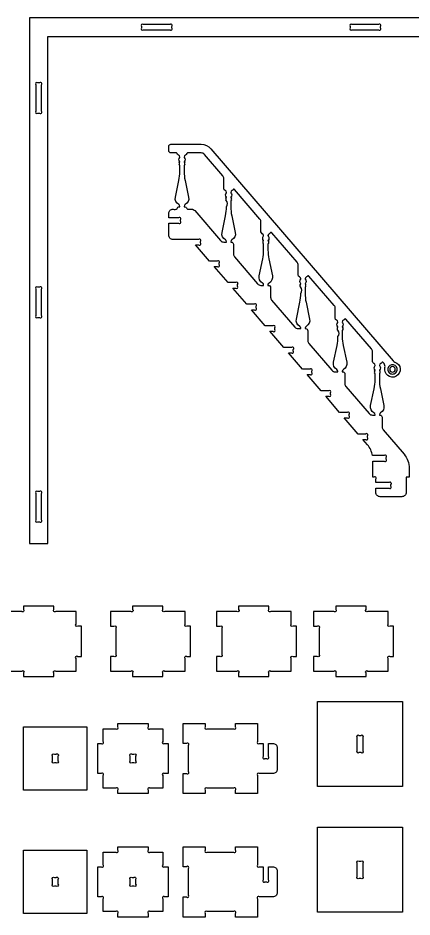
# Model space of a CAD drawing. Extents: x 9625 to 9740, y 1073 to 1136.
# Drawn here: x 9655.02 to 9664.13, y 1073.36 to 1094.15 of the extents above; entities that cross this region are included whole.
import ezdxf

# ---------------------------------------------------------------- set-up
doc = ezdxf.new("R2010")
doc.units = 0
doc.header["$MEASUREMENT"] = 0
doc.layers.add('LAYER_1', color=18, linetype='CONTINUOUS')

msp = doc.modelspace()

# ---------------------------------------------------------------- linework, layer by layer
at = {"layer": 'LAYER_1'}
for points in [[(9681.51, 1094.155), (9655.285, 1094.155), (9655.285, 1082.005), (9655.71, 1082.005), (9655.71, 1093.73), (9681.085, 1093.73), (9681.085, 1082.005), (9681.51, 1082.005)], [(9661.944, 1076.382), (9661.944, 1078.348), (9663.91, 1078.348), (9663.91, 1076.382)], [(9655.149, 1076.297), (9655.149, 1077.762), (9656.615, 1077.762), (9656.615, 1076.297)], [(9661.944, 1073.473), (9661.944, 1075.439), (9663.91, 1075.439), (9663.91, 1073.473)], [(9655.149, 1073.444), (9655.149, 1074.91), (9656.615, 1074.91), (9656.615, 1073.444)]]:
    msp.add_lwpolyline(points, close=True, dxfattribs=at)
for points in [[(9657.923, 1093.88), (9658.535, 1093.88, 1), (9658.579, 1093.924), (9658.579, 1093.961, 1), (9658.535, 1094.005), (9657.923, 1094.005, 1), (9657.879, 1093.961), (9657.879, 1093.924, 1)], [(9662.742, 1093.88), (9663.354, 1093.88, 1), (9663.398, 1093.924), (9663.398, 1093.961, 1), (9663.354, 1094.005), (9662.742, 1094.005, 1), (9662.698, 1093.961), (9662.698, 1093.924, 1)], [(9655.435, 1092.611), (9655.435, 1091.999, 1), (9655.48, 1091.955), (9655.516, 1091.955, 1), (9655.56, 1091.999), (9655.56, 1092.611, 1), (9655.516, 1092.655), (9655.48, 1092.655, 1)], [(9663.221, 1083.909), (9663.49, 1083.909, 1), (9663.534, 1083.953), (9663.534, 1083.989, 1), (9663.49, 1084.034), (9663.215, 1084.034, 0.140614), (9663.1, 1084.284), (9662.993, 1084.409), (9663.06, 1084.409, 1), (9663.104, 1084.453), (9663.104, 1084.489, 1), (9663.06, 1084.534), (9662.886, 1084.534), (9662.564, 1084.909), (9662.631, 1084.909, 1), (9662.675, 1084.953), (9662.675, 1084.989, 1), (9662.631, 1085.034), (9662.456, 1085.034), (9662.134, 1085.409), (9662.201, 1085.409, 1), (9662.245, 1085.453), (9662.245, 1085.489, 1), (9662.201, 1085.534), (9662.027, 1085.534), (9661.705, 1085.909), (9661.772, 1085.909, 1), (9661.816, 1085.953), (9661.816, 1085.989, 1), (9661.772, 1086.034), (9661.597, 1086.034), (9661.275, 1086.409), (9661.342, 1086.409, 1), (9661.386, 1086.453), (9661.386, 1086.489, 1), (9661.342, 1086.534), (9661.168, 1086.534), (9660.846, 1086.909), (9660.912, 1086.909, 1), (9660.957, 1086.953), (9660.957, 1086.989, 1), (9660.912, 1087.034), (9660.738, 1087.034), (9660.416, 1087.409), (9660.483, 1087.409, 1), (9660.527, 1087.453), (9660.527, 1087.489, 1), (9660.483, 1087.534), (9660.309, 1087.534), (9659.986, 1087.909), (9660.053, 1087.909, 1), (9660.098, 1087.953), (9660.098, 1087.989, 1), (9660.053, 1088.034), (9659.879, 1088.034), (9659.557, 1088.409), (9659.624, 1088.409, 1), (9659.668, 1088.453), (9659.668, 1088.489, 1), (9659.624, 1088.534), (9659.45, 1088.534), (9659.127, 1088.909), (9659.194, 1088.909, 1), (9659.238, 1088.953), (9659.238, 1088.989, 1), (9659.194, 1089.034), (9658.605, 1089.034, -0.414214), (9658.505, 1089.134), (9658.505, 1089.409), (9658.731, 1089.409, 1), (9658.775, 1089.453), (9658.775, 1089.489, 1), (9658.731, 1089.534), (9658.505, 1089.534), (9658.505, 1089.634, -0.414214), (9658.605, 1089.734, 0.352171), (9658.701, 1089.749, -0.352171), (9658.75, 1089.788), (9658.762, 1089.788), (9658.762, 1089.797, 0.272519), (9658.736, 1089.841, -0.328849), (9658.659, 1090.009), (9658.74, 1090.398, 0.051698), (9658.762, 1090.603), (9658.762, 1090.746, 0.366837), (9658.758, 1090.751, -0.600564), (9658.751, 1090.77, 0.39765), (9658.751, 1090.776, -0.39765), (9658.751, 1090.792, 0.39765), (9658.751, 1090.798, -0.594353), (9658.757, 1090.817, 0.584261), (9658.76, 1090.825, -0.375636), (9658.759, 1090.931, 0.187098), (9658.762, 1090.938, 0.294683), (9658.731, 1090.982, -0.244569), (9658.701, 1091.018, 0.352171), (9658.682, 1091.034), (9658.555, 1091.034, -0.414214), (9658.505, 1091.084), (9658.505, 1091.184, -0.414214), (9658.555, 1091.234), (9659.255, 1091.234, -0.21865), (9659.482, 1091.129), (9663.692, 1086.228, 0.134714), (9663.736, 1086.199, -0.655406), (9663.764, 1085.87, -0.655406), (9663.505, 1086.074, 0.245805), (9663.484, 1086.164), (9663.463, 1086.188, 0.507332), (9663.431, 1086.186, -0.156752), (9663.408, 1086.166, 0.294683), (9663.377, 1086.121, 0.187098), (9663.379, 1086.115, -0.375636), (9663.379, 1086.009, 0.584261), (9663.381, 1086, -0.594353), (9663.387, 1085.982, 0.39765), (9663.387, 1085.975, -0.39765), (9663.387, 1085.96, 0.39765), (9663.387, 1085.953, -0.600564), (9663.381, 1085.935, 0.366837), (9663.377, 1085.93), (9663.377, 1085.787, 0.051698), (9663.398, 1085.582), (9663.48, 1085.193, -0.328849), (9663.403, 1085.024, 0.272519), (9663.377, 1084.98), (9663.377, 1084.972), (9663.389, 1084.972, -0.414214), (9663.439, 1084.922), (9663.439, 1084.695, 0.179323), (9663.463, 1084.629), (9663.946, 1084.067, -0.179323), (9664.067, 1083.741), (9664.067, 1083.534), (9663.994, 1083.534), (9663.994, 1083.184, -0.414214), (9663.894, 1083.084), (9663.394, 1083.084, -0.414214), (9663.294, 1083.184), (9663.294, 1083.284), (9663.6, 1083.284, 1), (9663.644, 1083.328), (9663.644, 1083.364, 1), (9663.6, 1083.409), (9663.294, 1083.409), (9663.294, 1083.489, 1), (9663.25, 1083.534), (9663.221, 1083.534)], [(9658.922, 1091.018, -0.251154), (9658.893, 1090.982, 0.294683), (9658.862, 1090.938, 0.187098), (9658.864, 1090.931, -0.375636), (9658.863, 1090.825, 0.584261), (9658.866, 1090.817, -0.594353), (9658.872, 1090.798, 0.39765), (9658.872, 1090.792, -0.39765), (9658.872, 1090.776, 0.39765), (9658.872, 1090.77, -0.600564), (9658.866, 1090.751, 0.366837), (9658.862, 1090.746), (9658.862, 1090.603, 0.051698), (9658.883, 1090.398), (9658.965, 1090.009, -0.328849), (9658.887, 1089.841, 0.272519), (9658.862, 1089.797), (9658.862, 1089.788, -0.352171), (9658.922, 1089.749, 0.352171), (9658.942, 1089.734), (9659.032, 1089.734, -0.21865), (9659.108, 1089.699), (9659.702, 1089.007, 0.21865), (9659.778, 1088.972), (9659.841, 1088.972), (9659.841, 1088.98, 0.272519), (9659.815, 1089.024, -0.328849), (9659.738, 1089.193), (9659.819, 1089.582, 0.051698), (9659.841, 1089.787, 0.366837), (9659.836, 1089.935, -0.600564), (9659.83, 1089.953, 0.39765), (9659.83, 1089.96, -0.39765), (9659.83, 1089.975, 0.39765), (9659.83, 1089.982, -0.594353), (9659.836, 1090, 0.584261), (9659.839, 1090.009, -0.375636), (9659.838, 1090.115, 0.187098), (9659.841, 1090.121, 0.294683), (9659.81, 1090.166, -0.302722), (9659.779, 1090.212), (9659.779, 1090.44, 0.179323), (9659.755, 1090.505), (9659.331, 1090.999, 0.21865), (9659.255, 1091.034), (9658.942, 1091.034, 0.352171)], [(9660.696, 1088.935, -0.600564), (9660.689, 1088.953, 0.39765), (9660.689, 1088.96, -0.39765), (9660.689, 1088.975, 0.39765), (9660.689, 1088.982, -0.594353), (9660.695, 1089, 0.584261), (9660.698, 1089.009, -0.375636), (9660.697, 1089.115, 0.187098), (9660.7, 1089.121, 0.294683), (9660.669, 1089.166, -0.302722), (9660.638, 1089.212), (9660.638, 1089.44, 0.179323), (9660.614, 1089.505), (9660.027, 1090.188, 0.507332), (9659.995, 1090.186, -0.156752), (9659.971, 1090.166, 0.294683), (9659.941, 1090.121, 0.187098), (9659.943, 1090.115, -0.375636), (9659.942, 1090.009, 0.584261), (9659.945, 1090, -0.594353), (9659.951, 1089.982, 0.39765), (9659.951, 1089.975, -0.39765), (9659.951, 1089.96, 0.39765), (9659.951, 1089.953, -0.600564), (9659.945, 1089.935, 0.366837), (9659.941, 1089.93), (9659.941, 1089.787, 0.051698), (9659.962, 1089.582), (9660.043, 1089.193, -0.328849), (9659.966, 1089.024, 0.272519), (9659.941, 1088.98), (9659.941, 1088.972), (9659.952, 1088.972, -0.414214), (9660.002, 1088.922), (9660.002, 1088.695, 0.179323), (9660.026, 1088.629), (9660.561, 1088.007, 0.21865), (9660.637, 1087.972), (9660.7, 1087.972), (9660.7, 1087.98, 0.272519), (9660.674, 1088.024, -0.328849), (9660.597, 1088.193), (9660.678, 1088.582, 0.051698), (9660.7, 1088.787), (9660.7, 1088.93, 0.366837)], [(9661.538, 1087.582, 0.051698), (9661.559, 1087.787, 0.366837), (9661.555, 1087.935, -0.600564), (9661.548, 1087.953, 0.39765), (9661.548, 1087.96, -0.39765), (9661.548, 1087.975, 0.39765), (9661.548, 1087.982, -0.594353), (9661.554, 1088, 0.584261), (9661.557, 1088.009, -0.375636), (9661.556, 1088.115, 0.187098), (9661.559, 1088.121, 0.294683), (9661.528, 1088.166, -0.302722), (9661.497, 1088.212), (9661.497, 1088.44, 0.179323), (9661.473, 1088.505), (9660.886, 1089.188, 0.507332), (9660.854, 1089.186, -0.156752), (9660.831, 1089.166, 0.294683), (9660.8, 1089.121, 0.187098), (9660.802, 1089.115, -0.375636), (9660.801, 1089.009, 0.584261), (9660.804, 1089, -0.594353), (9660.81, 1088.982, 0.39765), (9660.81, 1088.975, -0.39765), (9660.81, 1088.96, 0.39765), (9660.81, 1088.953, -0.600564), (9660.804, 1088.935, 0.366837), (9660.8, 1088.93), (9660.8, 1088.787, 0.051698), (9660.821, 1088.582), (9660.903, 1088.193, -0.328849), (9660.825, 1088.024, 0.272519), (9660.8, 1087.98), (9660.8, 1087.972), (9660.811, 1087.972, -0.414214), (9660.861, 1087.922), (9660.861, 1087.695, 0.179323), (9660.885, 1087.629), (9661.42, 1087.007, 0.21865), (9661.496, 1086.972), (9661.559, 1086.972), (9661.559, 1086.98, 0.272519), (9661.533, 1087.024, -0.328849), (9661.456, 1087.193)], [(9662.418, 1086.787, 0.366837), (9662.414, 1086.935, -0.600564), (9662.408, 1086.953, 0.39765), (9662.408, 1086.96, -0.39765), (9662.408, 1086.975, 0.39765), (9662.408, 1086.982, -0.594353), (9662.414, 1087, 0.584261), (9662.416, 1087.009, -0.375636), (9662.415, 1087.115, 0.187098), (9662.418, 1087.121, 0.294683), (9662.387, 1087.166, -0.302722), (9662.356, 1087.212), (9662.356, 1087.44, 0.179323), (9662.332, 1087.505), (9661.745, 1088.188, 0.507332), (9661.713, 1088.186, -0.156752), (9661.69, 1088.166, 0.294683), (9661.659, 1088.121, 0.187098), (9661.661, 1088.115, -0.375636), (9661.66, 1088.009, 0.584261), (9661.663, 1088, -0.594353), (9661.669, 1087.982, 0.39765), (9661.669, 1087.975, -0.39765), (9661.669, 1087.96, 0.39765), (9661.669, 1087.953, -0.600564), (9661.663, 1087.935, 0.366837), (9661.659, 1087.93), (9661.659, 1087.787, 0.051698), (9661.68, 1087.582), (9661.762, 1087.193, -0.328849), (9661.685, 1087.024, 0.272519), (9661.659, 1086.98), (9661.659, 1086.972), (9661.67, 1086.972, -0.414214), (9661.72, 1086.922), (9661.72, 1086.695, 0.179323), (9661.745, 1086.629), (9662.279, 1086.007, 0.21865), (9662.355, 1085.972), (9662.418, 1085.972), (9662.418, 1085.98, 0.272519), (9662.392, 1086.024, -0.328849), (9662.315, 1086.193), (9662.397, 1086.582, 0.051698)], [(9655.435, 1087.886), (9655.435, 1087.274, 1), (9655.48, 1087.23), (9655.516, 1087.23, 1), (9655.56, 1087.274), (9655.56, 1087.886, 1), (9655.516, 1087.93), (9655.48, 1087.93, 1)], [(9663.277, 1085.93, 0.366837), (9663.273, 1085.935, -0.600564), (9663.267, 1085.953, 0.39765), (9663.267, 1085.96, -0.39765), (9663.267, 1085.975, 0.39765), (9663.267, 1085.982, -0.594353), (9663.273, 1086, 0.584261), (9663.275, 1086.009, -0.375636), (9663.275, 1086.115, 0.187098), (9663.277, 1086.121, 0.294683), (9663.246, 1086.166, -0.302722), (9663.215, 1086.212), (9663.215, 1086.44, 0.179323), (9663.191, 1086.505), (9662.604, 1087.188, 0.507332), (9662.572, 1087.186, -0.156752), (9662.549, 1087.166, 0.294683), (9662.518, 1087.121, 0.187098), (9662.52, 1087.115, -0.375636), (9662.519, 1087.009, 0.584261), (9662.522, 1087, -0.594353), (9662.528, 1086.982, 0.39765), (9662.528, 1086.975, -0.39765), (9662.528, 1086.96, 0.39765), (9662.528, 1086.953, -0.600564), (9662.522, 1086.935, 0.366837), (9662.518, 1086.93), (9662.518, 1086.787, 0.051698), (9662.539, 1086.582), (9662.621, 1086.193, -0.328849), (9662.544, 1086.024, 0.272519), (9662.518, 1085.98), (9662.518, 1085.972), (9662.529, 1085.972, -0.414214), (9662.579, 1085.922), (9662.579, 1085.695, 0.179323), (9662.604, 1085.629), (9663.138, 1085.007, 0.21865), (9663.214, 1084.972), (9663.277, 1084.972), (9663.277, 1084.98, 0.272519), (9663.251, 1085.024, -0.328849), (9663.174, 1085.193), (9663.256, 1085.582, 0.051698), (9663.277, 1085.787)], [(9663.679, 1086.137, 0.414214), (9663.571, 1086.029, 0.414214), (9663.679, 1085.92, 0.414214), (9663.787, 1086.029, 0.414214)], [(9663.679, 1086.093, 0.414214), (9663.614, 1086.029, 0.414214), (9663.679, 1085.964, 0.414214), (9663.744, 1086.029, 0.414214)], [(9655.435, 1083.161), (9655.435, 1082.549, 1), (9655.48, 1082.505), (9655.516, 1082.505, 1), (9655.56, 1082.549), (9655.56, 1083.161, 1), (9655.516, 1083.205), (9655.48, 1083.205, 1)], [(9657.158, 1080.091), (9657.239, 1080.091, -1), (9657.283, 1080.046), (9657.283, 1079.435, -1), (9657.239, 1079.391), (9657.158, 1079.391), (9657.158, 1079.053), (9657.627, 1079.053, -1), (9657.671, 1079.008), (9657.671, 1078.928), (9658.371, 1078.928), (9658.371, 1079.008, -1), (9658.415, 1079.053), (9658.883, 1079.053), (9658.883, 1079.346, -1), (9658.927, 1079.391), (9659.008, 1079.391), (9659.008, 1080.091), (9658.927, 1080.091, -1), (9658.883, 1080.135), (9658.883, 1080.428), (9658.415, 1080.428, -1), (9658.371, 1080.473), (9658.371, 1080.553), (9657.671, 1080.553), (9657.671, 1080.473, -1), (9657.627, 1080.428), (9657.158, 1080.428)], [(9659.61, 1080.091), (9659.691, 1080.091, -1), (9659.735, 1080.046), (9659.735, 1079.435, -1), (9659.691, 1079.391), (9659.61, 1079.391), (9659.61, 1079.053), (9660.078, 1079.053, -1), (9660.122, 1079.008), (9660.122, 1078.928), (9660.822, 1078.928), (9660.822, 1079.008, -1), (9660.867, 1079.053), (9661.335, 1079.053), (9661.335, 1079.346, -1), (9661.379, 1079.391), (9661.46, 1079.391), (9661.46, 1080.091), (9661.379, 1080.091, -1), (9661.335, 1080.135), (9661.335, 1080.428), (9660.867, 1080.428, -1), (9660.822, 1080.473), (9660.822, 1080.553), (9660.122, 1080.553), (9660.122, 1080.473, -1), (9660.078, 1080.428), (9659.61, 1080.428)], [(9661.855, 1080.091), (9661.935, 1080.091, -1), (9661.98, 1080.046), (9661.98, 1079.435, -1), (9661.935, 1079.391), (9661.855, 1079.391), (9661.855, 1079.053), (9662.323, 1079.053, -1), (9662.367, 1079.008), (9662.367, 1078.928), (9663.067, 1078.928), (9663.067, 1079.008, -1), (9663.111, 1079.053), (9663.58, 1079.053), (9663.58, 1079.346, -1), (9663.624, 1079.391), (9663.705, 1079.391), (9663.705, 1080.091), (9663.624, 1080.091, -1), (9663.58, 1080.135), (9663.58, 1080.428), (9663.111, 1080.428, -1), (9663.067, 1080.473), (9663.067, 1080.553), (9662.367, 1080.553), (9662.367, 1080.473, -1), (9662.323, 1080.428), (9661.855, 1080.428)], [(9658.028, 1077.842), (9658.028, 1077.762, 1), (9658.072, 1077.717), (9658.366, 1077.717), (9658.366, 1077.424, 1), (9658.41, 1077.38), (9658.491, 1077.38), (9658.491, 1076.68), (9658.41, 1076.68, 1), (9658.366, 1076.635), (9658.366, 1076.342), (9658.072, 1076.342, 1), (9658.028, 1076.298), (9658.028, 1076.217), (9657.328, 1076.217), (9657.328, 1076.298, 1), (9657.284, 1076.342), (9656.99, 1076.342), (9656.99, 1076.635, 1), (9656.946, 1076.68), (9656.865, 1076.68), (9656.865, 1077.38), (9656.946, 1077.38, 1), (9656.99, 1077.424), (9656.99, 1077.717), (9657.284, 1077.717, 1), (9657.328, 1077.762), (9657.328, 1077.842)], [(9660.561, 1077.842), (9660.561, 1077.424, 1), (9660.605, 1077.38), (9660.686, 1077.38), (9660.686, 1077.074, 1), (9660.73, 1077.03), (9660.767, 1077.03, 1), (9660.811, 1077.074), (9660.811, 1077.38), (9660.911, 1077.38, -0.414214), (9661.011, 1077.28), (9661.011, 1076.78, -0.414214), (9660.911, 1076.68), (9660.605, 1076.68, 1), (9660.561, 1076.635), (9660.561, 1076.217), (9660.048, 1076.217), (9660.048, 1076.298, 1), (9660.004, 1076.342), (9659.393, 1076.342, 1), (9659.348, 1076.298), (9659.348, 1076.217), (9658.836, 1076.217), (9658.836, 1076.68), (9658.917, 1076.68, 1), (9658.961, 1076.724), (9658.961, 1077.335, 1), (9658.917, 1077.38), (9658.836, 1077.38), (9658.836, 1077.842), (9659.348, 1077.842), (9659.348, 1077.762, 1), (9659.393, 1077.717), (9660.004, 1077.717, 1), (9660.048, 1077.762), (9660.048, 1077.842)], [(9662.99, 1077.521), (9662.99, 1077.209, -1), (9662.945, 1077.165), (9662.909, 1077.165, -1), (9662.865, 1077.209), (9662.865, 1077.521, -1), (9662.909, 1077.565), (9662.945, 1077.565, -1)], [(9655.945, 1077.085), (9655.945, 1076.974, -1), (9655.9, 1076.93), (9655.864, 1076.93, -1), (9655.82, 1076.974), (9655.82, 1077.085, -1), (9655.864, 1077.13), (9655.9, 1077.13, -1)], [(9657.74, 1077.085), (9657.74, 1076.974, -1), (9657.696, 1076.93), (9657.659, 1076.93, -1), (9657.615, 1076.974), (9657.615, 1077.085, -1), (9657.659, 1077.13), (9657.696, 1077.13, -1)], [(9658.028, 1074.99), (9658.028, 1074.909, 1), (9658.072, 1074.865), (9658.366, 1074.865), (9658.366, 1074.571, 1), (9658.41, 1074.527), (9658.491, 1074.527), (9658.491, 1073.827), (9658.41, 1073.827, 1), (9658.366, 1073.783), (9658.366, 1073.489), (9658.072, 1073.489, 1), (9658.028, 1073.445), (9658.028, 1073.364), (9657.328, 1073.364), (9657.328, 1073.445, 1), (9657.284, 1073.489), (9656.99, 1073.489), (9656.99, 1073.783, 1), (9656.946, 1073.827), (9656.865, 1073.827), (9656.865, 1074.527), (9656.946, 1074.527, 1), (9656.99, 1074.571), (9656.99, 1074.865), (9657.284, 1074.865, 1), (9657.328, 1074.909), (9657.328, 1074.99)], [(9660.561, 1074.99), (9660.561, 1074.571, 1), (9660.605, 1074.527), (9660.686, 1074.527), (9660.686, 1074.221, 1), (9660.73, 1074.177), (9660.767, 1074.177, 1), (9660.811, 1074.221), (9660.811, 1074.527), (9660.911, 1074.527, -0.414214), (9661.011, 1074.427), (9661.011, 1073.927, -0.414214), (9660.911, 1073.827), (9660.605, 1073.827, 1), (9660.561, 1073.783), (9660.561, 1073.364), (9660.048, 1073.364), (9660.048, 1073.445, 1), (9660.004, 1073.489), (9659.393, 1073.489, 1), (9659.348, 1073.445), (9659.348, 1073.364), (9658.836, 1073.364), (9658.836, 1073.827), (9658.917, 1073.827, 1), (9658.961, 1073.871), (9658.961, 1074.483, 1), (9658.917, 1074.527), (9658.836, 1074.527), (9658.836, 1074.99), (9659.348, 1074.99), (9659.348, 1074.909, 1), (9659.393, 1074.865), (9660.004, 1074.865, 1), (9660.048, 1074.909), (9660.048, 1074.99)], [(9662.99, 1074.612), (9662.99, 1074.3, -1), (9662.945, 1074.256), (9662.909, 1074.256, -1), (9662.865, 1074.3), (9662.865, 1074.612, -1), (9662.909, 1074.656), (9662.945, 1074.656, -1)], [(9655.945, 1074.233), (9655.945, 1074.121, -1), (9655.9, 1074.077), (9655.864, 1074.077, -1), (9655.82, 1074.121), (9655.82, 1074.233, -1), (9655.864, 1074.277), (9655.9, 1074.277, -1)], [(9657.74, 1074.233), (9657.74, 1074.121, -1), (9657.696, 1074.077), (9657.659, 1074.077, -1), (9657.615, 1074.121), (9657.615, 1074.233, -1), (9657.659, 1074.277), (9657.696, 1074.277, -1)]]:
    msp.add_lwpolyline(points, format="xyb", close=True, dxfattribs=at)
msp.add_lwpolyline([(9654.637, 1079.053), (9655.106, 1079.053, -1), (9655.15, 1079.008), (9655.15, 1078.928), (9655.85, 1078.928), (9655.85, 1079.008, -1), (9655.894, 1079.053), (9656.362, 1079.053), (9656.362, 1079.346, -1), (9656.407, 1079.391), (9656.487, 1079.391), (9656.487, 1080.091), (9656.407, 1080.091, -1), (9656.362, 1080.135), (9656.362, 1080.428), (9655.894, 1080.428, -1), (9655.85, 1080.473), (9655.85, 1080.553), (9655.15, 1080.553), (9655.15, 1080.473, -1), (9655.106, 1080.428), (9654.637, 1080.428)], format="xyb", dxfattribs=at)

doc.saveas('drawing.dxf')
